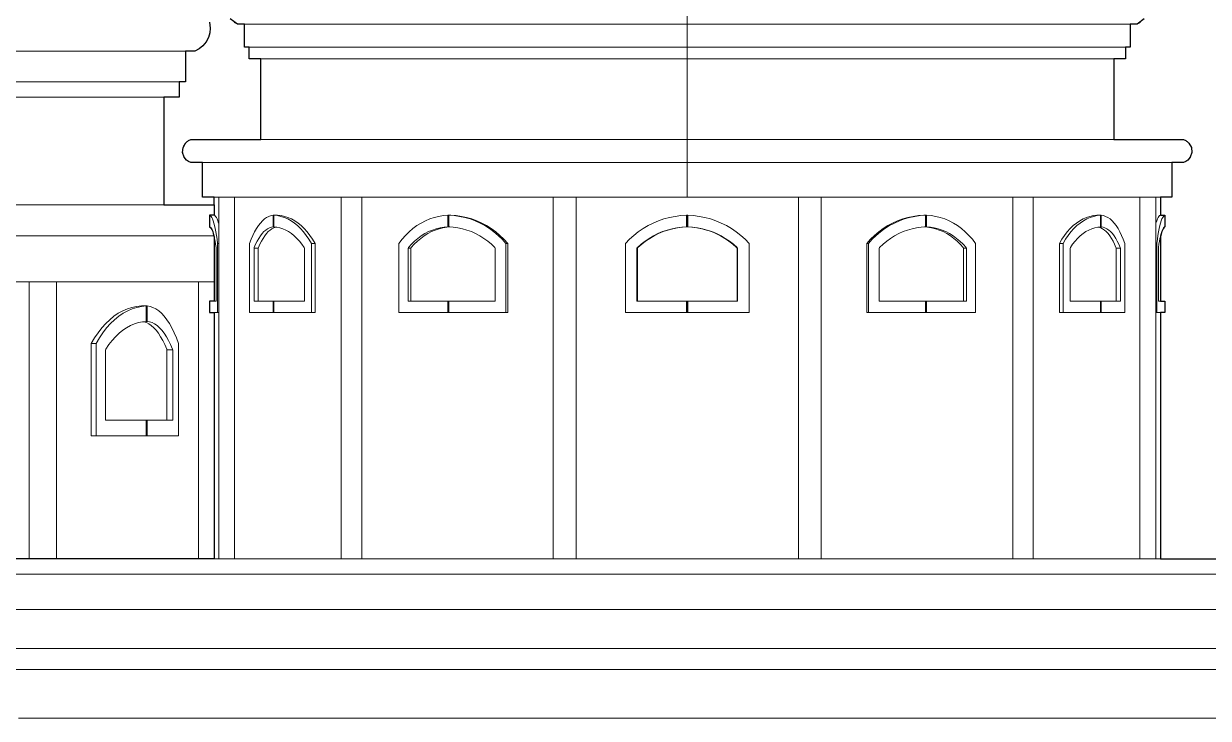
# Model space of a CAD drawing. Header units: millimetres. Extents: x -667 to -468, y -723 to -475.
# Drawn here: x -574.208 to -570.357, y -487.113 to -484.856 of the extents above; entities that cross this region are included whole.
import ezdxf

# ---------------------------------------------------------------- set-up
doc = ezdxf.new("R2010")
doc.units = ezdxf.units.MM
doc.layers.get('0').update_dxf_attribs({"lineweight": 9})
doc.layers.add('dinding', color=36, linetype='Continuous', lineweight=9)

msp = doc.modelspace()

# ---------------------------------------------------------------- linework, layer by layer
at = {"lineweight": 30}
for points in [[(-573.5889, -485.4449), (-573.5889, -485.4199), (-573.6268, -485.4199), (-573.6268, -485.3074), (-573.6646, -485.3074), (-573.6721, -485.3041), (-573.6788, -485.2992), (-573.6863, -485.2895), (-573.6913, -485.274), (-573.6896, -485.2578), (-573.6815, -485.2437), (-573.6721, -485.2358), (-573.6646, -485.2324), (-573.4376, -485.2324), (-573.4376, -484.9699), (-573.4755, -484.9699), (-573.4755, -484.9324), (-573.4906, -484.9324), (-573.4906, -484.8574), (-573.5133, -484.8574), (-573.5368, -484.8396)], [(-570.5655, -484.8396), (-570.5889, -484.8574), (-570.6116, -484.8574), (-570.6116, -484.9324), (-570.6268, -484.9324), (-570.6268, -484.9699), (-570.6646, -484.9699), (-570.6646, -485.2324), (-570.4376, -485.2324), (-570.4301, -485.2358), (-570.4207, -485.2437), (-570.4126, -485.2578), (-570.4109, -485.274), (-570.4159, -485.2895), (-570.4235, -485.2992), (-570.4301, -485.3041), (-570.4376, -485.3074), (-570.4755, -485.3074), (-570.4755, -485.4199), (-570.5133, -485.4199), (-570.5133, -485.4786), (-570.4984, -485.4786), (-570.4984, -485.5162), (-570.5004, -485.5171), (-570.5046, -485.5223), (-570.5087, -485.5317), (-570.5133, -485.5483), (-570.5133, -485.7574), (-570.4984, -485.7574), (-570.4984, -485.7949), (-570.5133, -485.7949), (-570.5133, -486.5949), (-563.4761, -486.5949)], [(-573.6039, -484.8513), (-573.6015, -484.8699), (-573.6031, -484.8858), (-573.6077, -484.901), (-573.6152, -484.915), (-573.6253, -484.9273), (-573.6375, -484.9374), (-573.6515, -484.9449), (-573.6818, -484.9449), (-573.6818, -485.0449), (-573.702, -485.0449), (-573.702, -485.0949), (-573.7524, -485.0949), (-573.7524, -485.4449), (-573.5889, -485.4449)], [(-573.5889, -485.4449), (-573.5889, -485.4786), (-573.6038, -485.4786), (-573.6038, -485.5162), (-573.5997, -485.5192), (-573.5966, -485.5244), (-573.5935, -485.5317), (-573.5915, -485.538), (-573.5889, -485.5483), (-573.5889, -485.7574), (-573.6038, -485.7574), (-573.6038, -485.7949), (-573.5889, -485.7949), (-573.5889, -486.5949), (-577.6515, -486.5949)]]:
    msp.add_lwpolyline(points, dxfattribs=at)
at = {"layer": 'dinding'}
for p, q in [((-572.0511, -485.4199), (-572.0511, -484.7074)), ((-573.6031, -484.8541), (-573.6015, -484.8699)), ((-573.6015, -484.8699), (-573.6031, -484.8858)), ((-573.5238, -484.8518), (-573.5133, -484.8574)), ((-573.4906, -484.8574), (-573.5133, -484.8574)), ((-573.4906, -484.8574), (-573.4906, -484.9324)), ((-570.6116, -484.8574), (-573.4906, -484.8574)), ((-570.6116, -484.8574), (-570.6116, -484.9324)), ((-570.5889, -484.8574), (-570.6116, -484.8574)), ((-570.5784, -484.8518), (-570.5889, -484.8574)), ((-573.6152, -484.915), (-573.6253, -484.9273)), ((-573.6077, -484.901), (-573.6152, -484.915)), ((-573.6031, -484.8858), (-573.6077, -484.901)), ((-573.6818, -484.9449), (-577.5204, -484.9449)), ((-573.6515, -484.9449), (-573.6818, -484.9449)), ((-573.6818, -484.9449), (-573.6818, -485.0449)), ((-573.6375, -484.9374), (-573.6515, -484.9449)), ((-573.6253, -484.9273), (-573.6375, -484.9374)), ((-573.4755, -484.9324), (-573.4906, -484.9324)), ((-573.4755, -484.9324), (-573.4755, -484.9699)), ((-570.6268, -484.9324), (-573.4755, -484.9324)), ((-570.6116, -484.9324), (-570.6268, -484.9324)), ((-570.6268, -484.9324), (-570.6268, -484.9699)), ((-573.4376, -484.9699), (-573.4755, -484.9699)), ((-573.4376, -484.9699), (-573.4376, -485.2324)), ((-570.6646, -484.9699), (-573.4376, -484.9699)), ((-570.6268, -484.9699), (-570.6646, -484.9699)), ((-570.6646, -484.9699), (-570.6646, -485.2324)), ((-573.702, -485.0449), (-577.5003, -485.0449)), ((-573.702, -485.0449), (-573.702, -485.0949)), ((-573.6818, -485.0449), (-573.702, -485.0449)), ((-573.7524, -485.0949), (-577.4498, -485.0949)), ((-573.7524, -485.0949), (-573.7524, -485.4449)), ((-573.702, -485.0949), (-573.7524, -485.0949)), ((-573.6909, -485.2617), (-573.6918, -485.2699)), ((-573.6884, -485.2539), (-573.6909, -485.2617)), ((-573.6843, -485.2468), (-573.6884, -485.2539)), ((-573.6788, -485.2406), (-573.6843, -485.2468)), ((-573.6721, -485.2358), (-573.6788, -485.2406)), ((-573.6646, -485.2324), (-573.6721, -485.2358)), ((-573.4376, -485.2324), (-573.6646, -485.2324)), ((-573.4376, -485.2324), (-570.6646, -485.2324)), ((-570.4376, -485.2324), (-570.6646, -485.2324)), ((-570.4376, -485.2324), (-570.4301, -485.2358)), ((-570.4301, -485.2358), (-570.4235, -485.2406)), ((-570.4235, -485.2406), (-570.418, -485.2468)), ((-570.418, -485.2468), (-570.4139, -485.2539)), ((-570.4139, -485.2539), (-570.4113, -485.2617)), ((-570.4113, -485.2617), (-570.4105, -485.2699)), ((-573.6918, -485.2699), (-573.6909, -485.2781)), ((-573.6909, -485.2781), (-573.6884, -485.286)), ((-573.6884, -485.286), (-573.6843, -485.2931)), ((-573.6843, -485.2931), (-573.6788, -485.2992)), ((-573.6788, -485.2992), (-573.6721, -485.3041)), ((-570.4235, -485.2992), (-570.4301, -485.3041)), ((-570.418, -485.2931), (-570.4235, -485.2992)), ((-570.4139, -485.286), (-570.418, -485.2931)), ((-570.4113, -485.2781), (-570.4139, -485.286)), ((-570.4105, -485.2699), (-570.4113, -485.2781)), ((-573.6721, -485.3041), (-573.6646, -485.3074)), ((-573.6268, -485.3074), (-573.6646, -485.3074)), ((-573.6268, -485.3074), (-573.6268, -485.4199)), ((-573.6268, -485.3074), (-570.4755, -485.3074)), ((-570.4755, -485.3074), (-570.4755, -485.4199)), ((-570.4755, -485.3074), (-570.4376, -485.3074)), ((-570.4301, -485.3041), (-570.4376, -485.3074)), ((-573.7524, -485.4449), (-577.4498, -485.4449)), ((-573.5889, -485.4449), (-573.7524, -485.4449)), ((-573.5889, -485.4199), (-573.6268, -485.4199)), ((-573.574, -485.4199), (-573.5889, -485.4199)), ((-573.5889, -485.4449), (-573.5889, -485.4199)), ((-573.5889, -485.4786), (-573.5889, -485.4449)), ((-573.574, -485.506), (-573.574, -485.4199)), ((-573.5223, -485.4199), (-573.574, -485.4199)), ((-573.5223, -486.5949), (-573.5223, -485.4199)), ((-573.176, -485.4199), (-573.5223, -485.4199)), ((-573.176, -486.5949), (-573.176, -485.4199)), ((-573.176, -485.4199), (-573.109, -485.4199)), ((-573.109, -486.5949), (-573.109, -485.4199)), ((-572.4866, -485.4199), (-573.109, -485.4199)), ((-572.4866, -486.5949), (-572.4866, -485.4199)), ((-572.4866, -485.4199), (-572.4123, -485.4199)), ((-572.4123, -486.5949), (-572.4123, -485.4199)), ((-571.69, -485.4199), (-572.4123, -485.4199)), ((-571.69, -485.4199), (-571.69, -486.5949)), ((-571.6156, -485.4199), (-571.69, -485.4199)), ((-571.6156, -486.5949), (-571.6156, -485.4199)), ((-571.6156, -485.4199), (-570.9932, -485.4199)), ((-570.9932, -485.4199), (-570.9932, -486.5949)), ((-570.9932, -485.4199), (-570.9262, -485.4199)), ((-570.9262, -486.5949), (-570.9262, -485.4199)), ((-570.9262, -485.4199), (-570.5799, -485.4199)), ((-570.5799, -485.4199), (-570.5799, -486.5949)), ((-570.5799, -485.4199), (-570.5282, -485.4199)), ((-570.5282, -485.4199), (-570.5133, -485.4199)), ((-570.5282, -485.506), (-570.5282, -485.4199)), ((-570.4755, -485.4199), (-570.5133, -485.4199)), ((-570.5133, -485.4786), (-570.5133, -485.4199)), ((-573.6038, -485.5162), (-573.6038, -485.4786)), ((-573.5889, -485.4786), (-573.6038, -485.4786)), ((-573.6014, -485.4797), (-573.6038, -485.4786)), ((-573.5989, -485.4821), (-573.6014, -485.4797)), ((-573.5965, -485.4857), (-573.5989, -485.4821)), ((-573.5941, -485.4905), (-573.5965, -485.4857)), ((-573.5918, -485.4966), (-573.5941, -485.4905)), ((-573.5865, -485.4797), (-573.5889, -485.4786)), ((-573.584, -485.4821), (-573.5865, -485.4797)), ((-573.5816, -485.4857), (-573.584, -485.4821)), ((-573.5792, -485.4905), (-573.5816, -485.4857)), ((-573.5769, -485.4966), (-573.5792, -485.4905)), ((-573.4321, -485.4966), (-573.4252, -485.4905)), ((-573.4252, -485.4905), (-573.4182, -485.4857)), ((-573.4182, -485.4857), (-573.4111, -485.4821)), ((-573.4111, -485.4821), (-573.404, -485.4797)), ((-573.404, -485.4797), (-573.3968, -485.4786)), ((-573.3968, -485.5162), (-573.3968, -485.4786)), ((-573.3948, -485.4786), (-573.3968, -485.4786)), ((-573.3833, -485.4797), (-573.3948, -485.4786)), ((-573.3948, -485.5162), (-573.3948, -485.4786)), ((-573.3829, -485.4786), (-573.3948, -485.4786)), ((-573.3719, -485.4821), (-573.3833, -485.4797)), ((-573.3714, -485.4797), (-573.3829, -485.4786)), ((-573.3607, -485.4857), (-573.3719, -485.4821)), ((-573.36, -485.4821), (-573.3714, -485.4797)), ((-573.3495, -485.4905), (-573.3607, -485.4857)), ((-573.3488, -485.4857), (-573.36, -485.4821)), ((-573.3387, -485.4966), (-573.3495, -485.4905)), ((-573.3376, -485.4905), (-573.3488, -485.4857)), ((-573.3268, -485.4966), (-573.3376, -485.4905)), ((-572.9023, -485.4966), (-572.8882, -485.4905)), ((-572.8882, -485.4905), (-572.8737, -485.4857)), ((-572.8737, -485.4857), (-572.859, -485.4821)), ((-572.859, -485.4821), (-572.8441, -485.4797)), ((-572.8441, -485.4797), (-572.8292, -485.4786)), ((-572.8292, -485.5162), (-572.8292, -485.4786)), ((-572.8258, -485.4786), (-572.8292, -485.4786)), ((-572.8084, -485.4797), (-572.8258, -485.4786)), ((-572.8258, -485.5162), (-572.8258, -485.4786)), ((-572.82, -485.4786), (-572.8258, -485.4786)), ((-572.8026, -485.4797), (-572.82, -485.4786)), ((-572.791, -485.4821), (-572.8084, -485.4797)), ((-572.7853, -485.4821), (-572.8026, -485.4797)), ((-572.7739, -485.4857), (-572.791, -485.4821)), ((-572.7682, -485.4857), (-572.7853, -485.4821)), ((-572.7571, -485.4905), (-572.7739, -485.4857)), ((-572.7513, -485.4905), (-572.7682, -485.4857)), ((-572.7405, -485.4966), (-572.7571, -485.4905)), ((-572.7348, -485.4966), (-572.7513, -485.4905)), ((-572.1445, -485.4966), (-572.1268, -485.4905)), ((-572.1268, -485.4905), (-572.1087, -485.4857)), ((-572.1087, -485.4857), (-572.0903, -485.4821)), ((-572.0903, -485.4821), (-572.0718, -485.4797)), ((-572.0718, -485.4797), (-572.0531, -485.4786)), ((-572.0531, -485.5162), (-572.0531, -485.4786)), ((-572.0511, -485.4786), (-572.0531, -485.4786)), ((-572.0511, -485.5162), (-572.0511, -485.4786)), ((-572.0511, -485.4786), (-572.0492, -485.4786)), ((-572.0305, -485.4797), (-572.0492, -485.4786)), ((-572.0492, -485.5162), (-572.0492, -485.4786)), ((-572.0119, -485.4821), (-572.0305, -485.4797)), ((-571.9935, -485.4857), (-572.0119, -485.4821)), ((-571.9754, -485.4905), (-571.9935, -485.4857)), ((-571.9577, -485.4966), (-571.9754, -485.4905)), ((-571.3674, -485.4966), (-571.3509, -485.4905)), ((-571.3617, -485.4966), (-571.3452, -485.4905)), ((-571.3509, -485.4905), (-571.334, -485.4857)), ((-571.3452, -485.4905), (-571.3283, -485.4857)), ((-571.334, -485.4857), (-571.3169, -485.4821)), ((-571.3283, -485.4857), (-571.3112, -485.4821)), ((-571.3169, -485.4821), (-571.2996, -485.4797)), ((-571.3112, -485.4821), (-571.2939, -485.4797)), ((-571.2996, -485.4797), (-571.2822, -485.4786)), ((-571.2939, -485.4797), (-571.2765, -485.4786)), ((-571.2822, -485.4786), (-571.2765, -485.4786)), ((-571.2765, -485.5162), (-571.2765, -485.4786)), ((-571.2765, -485.4786), (-571.2731, -485.4786)), ((-571.2581, -485.4797), (-571.2731, -485.4786)), ((-571.2731, -485.5162), (-571.2731, -485.4786)), ((-571.2433, -485.4821), (-571.2581, -485.4797)), ((-571.2286, -485.4857), (-571.2433, -485.4821)), ((-571.2141, -485.4905), (-571.2286, -485.4857)), ((-571.1999, -485.4966), (-571.2141, -485.4905)), ((-570.7755, -485.4966), (-570.7646, -485.4905)), ((-570.7646, -485.4905), (-570.7535, -485.4857)), ((-570.7636, -485.4966), (-570.7527, -485.4905)), ((-570.7535, -485.4857), (-570.7422, -485.4821)), ((-570.7527, -485.4905), (-570.7416, -485.4857)), ((-570.7422, -485.4821), (-570.7308, -485.4797)), ((-570.7416, -485.4857), (-570.7303, -485.4821)), ((-570.7308, -485.4797), (-570.7193, -485.4786)), ((-570.7303, -485.4821), (-570.7189, -485.4797)), ((-570.7193, -485.4786), (-570.7074, -485.4786)), ((-570.7189, -485.4797), (-570.7074, -485.4786)), ((-570.7074, -485.5162), (-570.7074, -485.4786)), ((-570.7074, -485.4786), (-570.7055, -485.4786)), ((-570.6983, -485.4797), (-570.7055, -485.4786)), ((-570.7055, -485.5162), (-570.7055, -485.4786)), ((-570.6911, -485.4821), (-570.6983, -485.4797)), ((-570.684, -485.4857), (-570.6911, -485.4821)), ((-570.677, -485.4905), (-570.684, -485.4857)), ((-570.6702, -485.4966), (-570.677, -485.4905)), ((-570.5253, -485.4966), (-570.523, -485.4905)), ((-570.523, -485.4905), (-570.5206, -485.4857)), ((-570.5206, -485.4857), (-570.5182, -485.4821)), ((-570.5182, -485.4821), (-570.5158, -485.4797)), ((-570.5158, -485.4797), (-570.5133, -485.4786)), ((-570.5133, -485.4786), (-570.4984, -485.4786)), ((-570.5105, -485.4966), (-570.5081, -485.4905)), ((-570.5081, -485.4905), (-570.5057, -485.4857)), ((-570.5057, -485.4857), (-570.5033, -485.4821)), ((-570.5033, -485.4821), (-570.5009, -485.4797)), ((-570.5009, -485.4797), (-570.4984, -485.4786)), ((-570.4984, -485.5162), (-570.4984, -485.4786)), ((-573.6018, -485.5171), (-573.6038, -485.5162)), ((-573.5997, -485.5192), (-573.6018, -485.5171)), ((-573.5976, -485.5223), (-573.5997, -485.5192)), ((-573.5955, -485.5265), (-573.5976, -485.5223)), ((-573.5935, -485.5317), (-573.5955, -485.5265)), ((-573.5915, -485.538), (-573.5935, -485.5317)), ((-573.5895, -485.5038), (-573.5918, -485.4966)), ((-573.5873, -485.5122), (-573.5895, -485.5038)), ((-573.5852, -485.5217), (-573.5873, -485.5122)), ((-573.5831, -485.5323), (-573.5852, -485.5217)), ((-573.5812, -485.5439), (-573.5831, -485.5323)), ((-573.5746, -485.5038), (-573.5769, -485.4966)), ((-573.574, -485.506), (-573.5746, -485.5038)), ((-573.574, -485.5699), (-573.574, -485.506)), ((-573.4631, -485.5439), (-573.4574, -485.5323)), ((-573.4574, -485.5323), (-573.4515, -485.5217)), ((-573.4515, -485.5217), (-573.4452, -485.5122)), ((-573.4452, -485.5122), (-573.4387, -485.5038)), ((-573.4387, -485.5038), (-573.4321, -485.4966)), ((-573.4328, -485.538), (-573.427, -485.5317)), ((-573.427, -485.5317), (-573.4211, -485.5265)), ((-573.4211, -485.5265), (-573.415, -485.5223)), ((-573.4189, -485.538), (-573.4131, -485.5317)), ((-573.415, -485.5223), (-573.4089, -485.5192)), ((-573.4131, -485.5317), (-573.4072, -485.5265)), ((-573.4089, -485.5192), (-573.4027, -485.5171)), ((-573.4072, -485.5265), (-573.4012, -485.5223)), ((-573.4027, -485.5171), (-573.3968, -485.5162)), ((-573.4012, -485.5223), (-573.395, -485.5192)), ((-573.3948, -485.5162), (-573.3968, -485.5162)), ((-573.395, -485.5192), (-573.3888, -485.5171)), ((-573.3875, -485.5169), (-573.3948, -485.5162)), ((-573.3888, -485.5171), (-573.3875, -485.5169)), ((-573.3854, -485.5171), (-573.3875, -485.5169)), ((-573.3755, -485.5192), (-573.3854, -485.5171)), ((-573.3658, -485.5223), (-573.3755, -485.5192)), ((-573.3561, -485.5265), (-573.3658, -485.5223)), ((-573.3467, -485.5317), (-573.3561, -485.5265)), ((-573.3375, -485.538), (-573.3467, -485.5317)), ((-573.328, -485.5038), (-573.3387, -485.4966)), ((-573.3177, -485.5122), (-573.328, -485.5038)), ((-573.3161, -485.5038), (-573.3268, -485.4966)), ((-573.3078, -485.5217), (-573.3177, -485.5122)), ((-573.3058, -485.5122), (-573.3161, -485.5038)), ((-573.2983, -485.5323), (-573.3078, -485.5217)), ((-573.2959, -485.5217), (-573.3058, -485.5122)), ((-573.2892, -485.5439), (-573.2983, -485.5323)), ((-573.2864, -485.5323), (-573.2959, -485.5217)), ((-573.2773, -485.5439), (-573.2864, -485.5323)), ((-572.9668, -485.5439), (-572.9549, -485.5323)), ((-572.9549, -485.5323), (-572.9425, -485.5217)), ((-572.9425, -485.5217), (-572.9296, -485.5122)), ((-572.9296, -485.5122), (-572.9162, -485.5038)), ((-572.9162, -485.5038), (-572.9023, -485.4966)), ((-572.9038, -485.538), (-572.8918, -485.5317)), ((-572.8947, -485.538), (-572.8827, -485.5317)), ((-572.8918, -485.5317), (-572.8796, -485.5265)), ((-572.8827, -485.5317), (-572.8704, -485.5265)), ((-572.8796, -485.5265), (-572.867, -485.5223)), ((-572.8704, -485.5265), (-572.8579, -485.5223)), ((-572.867, -485.5223), (-572.8543, -485.5192)), ((-572.8579, -485.5223), (-572.8451, -485.5192)), ((-572.8543, -485.5192), (-572.8414, -485.5171)), ((-572.8451, -485.5192), (-572.8323, -485.5171)), ((-572.8414, -485.5171), (-572.8292, -485.5162)), ((-572.8323, -485.5171), (-572.8227, -485.5164)), ((-572.8258, -485.5162), (-572.8292, -485.5162)), ((-572.8227, -485.5164), (-572.8258, -485.5162)), ((-572.8115, -485.5171), (-572.8227, -485.5164)), ((-572.7965, -485.5192), (-572.8115, -485.5171)), ((-572.7817, -485.5223), (-572.7965, -485.5192)), ((-572.7671, -485.5265), (-572.7817, -485.5223)), ((-572.7528, -485.5317), (-572.7671, -485.5265)), ((-572.7388, -485.538), (-572.7528, -485.5317)), ((-572.7244, -485.5038), (-572.7405, -485.4966)), ((-572.7187, -485.5038), (-572.7348, -485.4966)), ((-572.7088, -485.5122), (-572.7244, -485.5038)), ((-572.7031, -485.5122), (-572.7187, -485.5038)), ((-572.6937, -485.5217), (-572.7088, -485.5122)), ((-572.688, -485.5217), (-572.7031, -485.5122)), ((-572.6793, -485.5323), (-572.6937, -485.5217)), ((-572.6736, -485.5323), (-572.688, -485.5217)), ((-572.6655, -485.5439), (-572.6793, -485.5323)), ((-572.6598, -485.5439), (-572.6736, -485.5323)), ((-572.225, -485.5439), (-572.2103, -485.5323)), ((-572.2103, -485.5323), (-572.1948, -485.5217)), ((-572.1948, -485.5217), (-572.1786, -485.5122)), ((-572.1786, -485.5122), (-572.1618, -485.5038)), ((-572.1618, -485.5038), (-572.1445, -485.4966)), ((-572.1464, -485.538), (-572.1314, -485.5317)), ((-572.1444, -485.538), (-572.1295, -485.5317)), ((-572.1314, -485.5317), (-572.1161, -485.5265)), ((-572.1295, -485.5317), (-572.1141, -485.5265)), ((-572.1161, -485.5265), (-572.1004, -485.5223)), ((-572.1141, -485.5265), (-572.0984, -485.5223)), ((-572.1004, -485.5223), (-572.0845, -485.5192)), ((-572.0984, -485.5223), (-572.0825, -485.5192)), ((-572.0845, -485.5192), (-572.0684, -485.5171)), ((-572.0825, -485.5192), (-572.0664, -485.5171)), ((-572.0684, -485.5171), (-572.0531, -485.5162)), ((-572.0664, -485.5171), (-572.0511, -485.5162)), ((-572.0511, -485.5162), (-572.0531, -485.5162)), ((-572.0511, -485.5162), (-572.0492, -485.5162)), ((-572.0358, -485.5171), (-572.0511, -485.5162)), ((-572.0339, -485.5171), (-572.0492, -485.5162)), ((-572.0197, -485.5192), (-572.0358, -485.5171)), ((-572.0178, -485.5192), (-572.0339, -485.5171)), ((-572.0038, -485.5223), (-572.0197, -485.5192)), ((-572.0019, -485.5223), (-572.0178, -485.5192)), ((-571.9881, -485.5265), (-572.0038, -485.5223)), ((-571.9862, -485.5265), (-572.0019, -485.5223)), ((-571.9728, -485.5317), (-571.9881, -485.5265)), ((-571.9708, -485.5317), (-571.9862, -485.5265)), ((-571.9578, -485.538), (-571.9728, -485.5317)), ((-571.9558, -485.538), (-571.9708, -485.5317)), ((-571.9404, -485.5038), (-571.9577, -485.4966)), ((-571.9236, -485.5122), (-571.9404, -485.5038)), ((-571.9075, -485.5217), (-571.9236, -485.5122)), ((-571.892, -485.5323), (-571.9075, -485.5217)), ((-571.8772, -485.5439), (-571.892, -485.5323)), ((-571.4424, -485.5439), (-571.4287, -485.5323)), ((-571.4367, -485.5439), (-571.4229, -485.5323)), ((-571.4287, -485.5323), (-571.4142, -485.5217)), ((-571.4229, -485.5323), (-571.4085, -485.5217)), ((-571.4142, -485.5217), (-571.3992, -485.5122)), ((-571.4085, -485.5217), (-571.3934, -485.5122)), ((-571.3992, -485.5122), (-571.3835, -485.5038)), ((-571.3934, -485.5122), (-571.3778, -485.5038)), ((-571.3835, -485.5038), (-571.3674, -485.4966)), ((-571.3778, -485.5038), (-571.3617, -485.4966)), ((-571.3634, -485.538), (-571.3495, -485.5317)), ((-571.3495, -485.5317), (-571.3352, -485.5265)), ((-571.3352, -485.5265), (-571.3205, -485.5223)), ((-571.3205, -485.5223), (-571.3057, -485.5192)), ((-571.3057, -485.5192), (-571.2907, -485.5171)), ((-571.2907, -485.5171), (-571.2796, -485.5164)), ((-571.2796, -485.5164), (-571.2765, -485.5162)), ((-571.27, -485.5171), (-571.2796, -485.5164)), ((-571.2765, -485.5162), (-571.2731, -485.5162)), ((-571.2608, -485.5171), (-571.2731, -485.5162)), ((-571.2571, -485.5192), (-571.27, -485.5171)), ((-571.248, -485.5192), (-571.2608, -485.5171)), ((-571.2444, -485.5223), (-571.2571, -485.5192)), ((-571.2352, -485.5223), (-571.248, -485.5192)), ((-571.2318, -485.5265), (-571.2444, -485.5223)), ((-571.2227, -485.5265), (-571.2352, -485.5223)), ((-571.2195, -485.5317), (-571.2318, -485.5265)), ((-571.2104, -485.5317), (-571.2227, -485.5265)), ((-571.2075, -485.538), (-571.2195, -485.5317)), ((-571.1984, -485.538), (-571.2104, -485.5317)), ((-571.1861, -485.5038), (-571.1999, -485.4966)), ((-571.1726, -485.5122), (-571.1861, -485.5038)), ((-571.1597, -485.5217), (-571.1726, -485.5122)), ((-571.1473, -485.5323), (-571.1597, -485.5217)), ((-571.1355, -485.5439), (-571.1473, -485.5323)), ((-570.8249, -485.5439), (-570.8158, -485.5323)), ((-570.8158, -485.5323), (-570.8063, -485.5217)), ((-570.813, -485.5439), (-570.8039, -485.5323)), ((-570.8063, -485.5217), (-570.7964, -485.5122)), ((-570.8039, -485.5323), (-570.7944, -485.5217)), ((-570.7964, -485.5122), (-570.7861, -485.5038)), ((-570.7944, -485.5217), (-570.7845, -485.5122)), ((-570.7861, -485.5038), (-570.7755, -485.4966)), ((-570.7845, -485.5122), (-570.7742, -485.5038)), ((-570.7742, -485.5038), (-570.7636, -485.4966)), ((-570.7647, -485.538), (-570.7555, -485.5317)), ((-570.7555, -485.5317), (-570.7461, -485.5265)), ((-570.7461, -485.5265), (-570.7365, -485.5223)), ((-570.7365, -485.5223), (-570.7267, -485.5192)), ((-570.7267, -485.5192), (-570.7168, -485.5171)), ((-570.7168, -485.5171), (-570.7147, -485.5169)), ((-570.7147, -485.5169), (-570.7074, -485.5162)), ((-570.7134, -485.5171), (-570.7147, -485.5169)), ((-570.7072, -485.5192), (-570.7134, -485.5171)), ((-570.7074, -485.5162), (-570.7055, -485.5162)), ((-570.7011, -485.5223), (-570.7072, -485.5192)), ((-570.6996, -485.5171), (-570.7055, -485.5162)), ((-570.695, -485.5265), (-570.7011, -485.5223)), ((-570.6933, -485.5192), (-570.6996, -485.5171)), ((-570.6891, -485.5317), (-570.695, -485.5265)), ((-570.6872, -485.5223), (-570.6933, -485.5192)), ((-570.6833, -485.538), (-570.6891, -485.5317)), ((-570.6812, -485.5265), (-570.6872, -485.5223)), ((-570.6752, -485.5317), (-570.6812, -485.5265)), ((-570.6694, -485.538), (-570.6752, -485.5317)), ((-570.6635, -485.5038), (-570.6702, -485.4966)), ((-570.657, -485.5122), (-570.6635, -485.5038)), ((-570.6508, -485.5217), (-570.657, -485.5122)), ((-570.6448, -485.5323), (-570.6508, -485.5217)), ((-570.6391, -485.5439), (-570.6448, -485.5323)), ((-570.5282, -485.506), (-570.5276, -485.5038)), ((-570.5282, -485.5699), (-570.5282, -485.506)), ((-570.5276, -485.5038), (-570.5253, -485.4966)), ((-570.5211, -485.5439), (-570.5191, -485.5323)), ((-570.5191, -485.5323), (-570.5171, -485.5217)), ((-570.5171, -485.5217), (-570.5149, -485.5122)), ((-570.5149, -485.5122), (-570.5127, -485.5038)), ((-570.5127, -485.5038), (-570.5105, -485.4966)), ((-570.5107, -485.538), (-570.5087, -485.5317)), ((-570.5087, -485.5317), (-570.5067, -485.5265)), ((-570.5067, -485.5265), (-570.5046, -485.5223)), ((-570.5046, -485.5223), (-570.5026, -485.5192)), ((-570.5026, -485.5192), (-570.5004, -485.5171)), ((-570.5004, -485.5171), (-570.4984, -485.5162)), ((-573.5897, -485.5449), (-577.702, -485.5449)), ((-573.5897, -485.5449), (-573.5915, -485.538)), ((-573.5896, -485.5453), (-573.5897, -485.5449)), ((-573.5889, -485.5483), (-573.5896, -485.5453)), ((-573.5889, -485.6949), (-573.5889, -485.5483)), ((-573.5878, -485.5535), (-573.5889, -485.5483)), ((-573.586, -485.5627), (-573.5878, -485.5535)), ((-573.5843, -485.5727), (-573.586, -485.5627)), ((-573.5827, -485.5836), (-573.5843, -485.5727)), ((-573.5793, -485.5564), (-573.5812, -485.5439)), ((-573.5776, -485.5699), (-573.5793, -485.5564)), ((-573.5776, -485.7949), (-573.5776, -485.5699)), ((-573.574, -485.5699), (-573.5776, -485.5699)), ((-573.574, -485.7949), (-573.574, -485.5699)), ((-573.4736, -485.5699), (-573.4685, -485.5564)), ((-573.4736, -485.7949), (-573.4736, -485.5699)), ((-573.4685, -485.5564), (-573.4631, -485.5439)), ((-573.4586, -485.5836), (-573.4539, -485.5727)), ((-573.4539, -485.5727), (-573.449, -485.5627)), ((-573.449, -485.5627), (-573.4438, -485.5535)), ((-573.4447, -485.5836), (-573.4401, -485.5727)), ((-573.4438, -485.5535), (-573.4384, -485.5453)), ((-573.4401, -485.5727), (-573.4351, -485.5627)), ((-573.4384, -485.5453), (-573.4328, -485.538)), ((-573.4351, -485.5627), (-573.4299, -485.5535)), ((-573.4299, -485.5535), (-573.4245, -485.5453)), ((-573.4245, -485.5453), (-573.4189, -485.538)), ((-573.3286, -485.5453), (-573.3375, -485.538)), ((-573.32, -485.5535), (-573.3286, -485.5453)), ((-573.3117, -485.5627), (-573.32, -485.5535)), ((-573.3039, -485.5727), (-573.3117, -485.5627)), ((-573.2964, -485.5836), (-573.3039, -485.5727)), ((-573.2807, -485.5564), (-573.2892, -485.5439)), ((-573.2726, -485.5699), (-573.2807, -485.5564)), ((-573.2688, -485.5564), (-573.2773, -485.5439)), ((-573.2726, -485.7949), (-573.2726, -485.5699)), ((-573.2607, -485.5699), (-573.2726, -485.5699)), ((-573.2607, -485.5699), (-573.2688, -485.5564)), ((-573.2607, -485.7949), (-573.2607, -485.5699)), ((-572.9884, -485.5699), (-572.9779, -485.5564)), ((-572.9884, -485.7949), (-572.9884, -485.5699)), ((-572.9779, -485.5564), (-572.9668, -485.5439)), ((-572.9573, -485.5836), (-572.9477, -485.5727)), ((-572.9482, -485.5836), (-572.9385, -485.5727)), ((-572.9477, -485.5727), (-572.9374, -485.5627)), ((-572.9385, -485.5727), (-572.9283, -485.5627)), ((-572.9374, -485.5627), (-572.9267, -485.5535)), ((-572.9283, -485.5627), (-572.9175, -485.5535)), ((-572.9267, -485.5535), (-572.9155, -485.5453)), ((-572.9175, -485.5535), (-572.9063, -485.5453)), ((-572.9155, -485.5453), (-572.9038, -485.538)), ((-572.9063, -485.5453), (-572.8947, -485.538)), ((-572.7253, -485.5453), (-572.7388, -485.538)), ((-572.7122, -485.5535), (-572.7253, -485.5453)), ((-572.6997, -485.5627), (-572.7122, -485.5535)), ((-572.6878, -485.5727), (-572.6997, -485.5627)), ((-572.6765, -485.5836), (-572.6878, -485.5727)), ((-572.6525, -485.5564), (-572.6655, -485.5439)), ((-572.6468, -485.5564), (-572.6598, -485.5439)), ((-572.6403, -485.5699), (-572.6525, -485.5564)), ((-572.6346, -485.5699), (-572.6468, -485.5564)), ((-572.6403, -485.7949), (-572.6403, -485.5699)), ((-572.6346, -485.5699), (-572.6403, -485.5699)), ((-572.6346, -485.7949), (-572.6346, -485.5699)), ((-572.2521, -485.5699), (-572.239, -485.5564)), ((-572.2521, -485.7949), (-572.2521, -485.5699)), ((-572.239, -485.5564), (-572.225, -485.5439)), ((-572.2133, -485.5836), (-572.2012, -485.5727)), ((-572.2113, -485.5836), (-572.1992, -485.5727)), ((-572.2012, -485.5727), (-572.1884, -485.5627)), ((-572.1992, -485.5727), (-572.1864, -485.5627)), ((-572.1884, -485.5627), (-572.1749, -485.5535)), ((-572.1864, -485.5627), (-572.173, -485.5535)), ((-572.1749, -485.5535), (-572.1609, -485.5453)), ((-572.173, -485.5535), (-572.159, -485.5453)), ((-572.1609, -485.5453), (-572.1464, -485.538)), ((-572.159, -485.5453), (-572.1444, -485.538)), ((-571.9433, -485.5453), (-571.9578, -485.538)), ((-571.9413, -485.5453), (-571.9558, -485.538)), ((-571.9292, -485.5535), (-571.9433, -485.5453)), ((-571.9273, -485.5535), (-571.9413, -485.5453)), ((-571.9158, -485.5627), (-571.9292, -485.5535)), ((-571.9139, -485.5627), (-571.9273, -485.5535)), ((-571.903, -485.5727), (-571.9158, -485.5627)), ((-571.9011, -485.5727), (-571.9139, -485.5627)), ((-571.8909, -485.5836), (-571.903, -485.5727)), ((-571.889, -485.5836), (-571.9011, -485.5727)), ((-571.8632, -485.5564), (-571.8772, -485.5439)), ((-571.8501, -485.5699), (-571.8632, -485.5564)), ((-571.8501, -485.7949), (-571.8501, -485.5699)), ((-571.4677, -485.5699), (-571.4554, -485.5564)), ((-571.4677, -485.5699), (-571.4619, -485.5699)), ((-571.4677, -485.7949), (-571.4677, -485.5699)), ((-571.4619, -485.5699), (-571.4497, -485.5564)), ((-571.4619, -485.7949), (-571.4619, -485.5699)), ((-571.4554, -485.5564), (-571.4424, -485.5439)), ((-571.4497, -485.5564), (-571.4367, -485.5439)), ((-571.4257, -485.5836), (-571.4145, -485.5727)), ((-571.4145, -485.5727), (-571.4025, -485.5627)), ((-571.4025, -485.5627), (-571.39, -485.5535)), ((-571.39, -485.5535), (-571.377, -485.5453)), ((-571.377, -485.5453), (-571.3634, -485.538)), ((-571.1959, -485.5453), (-571.2075, -485.538)), ((-571.1868, -485.5453), (-571.1984, -485.538)), ((-571.1847, -485.5535), (-571.1959, -485.5453)), ((-571.1756, -485.5535), (-571.1868, -485.5453)), ((-571.1739, -485.5627), (-571.1847, -485.5535)), ((-571.1648, -485.5627), (-571.1756, -485.5535)), ((-571.1637, -485.5727), (-571.1739, -485.5627)), ((-571.1546, -485.5727), (-571.1648, -485.5627)), ((-571.154, -485.5836), (-571.1637, -485.5727)), ((-571.1449, -485.5836), (-571.1546, -485.5727)), ((-571.1243, -485.5564), (-571.1355, -485.5439)), ((-571.1138, -485.5699), (-571.1243, -485.5564)), ((-571.1138, -485.7949), (-571.1138, -485.5699)), ((-570.8415, -485.5699), (-570.8335, -485.5564)), ((-570.8415, -485.5699), (-570.8296, -485.5699)), ((-570.8415, -485.7949), (-570.8415, -485.5699)), ((-570.8335, -485.5564), (-570.8249, -485.5439)), ((-570.8296, -485.5699), (-570.8216, -485.5564)), ((-570.8296, -485.7949), (-570.8296, -485.5699)), ((-570.8216, -485.5564), (-570.813, -485.5439)), ((-570.8058, -485.5836), (-570.7984, -485.5727)), ((-570.7984, -485.5727), (-570.7905, -485.5627)), ((-570.7905, -485.5627), (-570.7822, -485.5535)), ((-570.7822, -485.5535), (-570.7736, -485.5453)), ((-570.7736, -485.5453), (-570.7647, -485.538)), ((-570.6777, -485.5453), (-570.6833, -485.538)), ((-570.6723, -485.5535), (-570.6777, -485.5453)), ((-570.6671, -485.5627), (-570.6723, -485.5535)), ((-570.6638, -485.5453), (-570.6694, -485.538)), ((-570.6622, -485.5727), (-570.6671, -485.5627)), ((-570.6584, -485.5535), (-570.6638, -485.5453)), ((-570.6575, -485.5836), (-570.6622, -485.5727)), ((-570.6532, -485.5627), (-570.6584, -485.5535)), ((-570.6483, -485.5727), (-570.6532, -485.5627)), ((-570.6436, -485.5836), (-570.6483, -485.5727)), ((-570.6337, -485.5564), (-570.6391, -485.5439)), ((-570.6286, -485.5699), (-570.6337, -485.5564)), ((-570.6286, -485.7949), (-570.6286, -485.5699)), ((-570.5282, -485.5699), (-570.5246, -485.5699)), ((-570.5282, -485.7949), (-570.5282, -485.5699)), ((-570.5246, -485.5699), (-570.5229, -485.5564)), ((-570.5246, -485.7949), (-570.5246, -485.5699)), ((-570.5229, -485.5564), (-570.5211, -485.5439)), ((-570.5195, -485.5836), (-570.5179, -485.5727)), ((-570.5179, -485.5727), (-570.5162, -485.5627)), ((-570.5162, -485.5627), (-570.5145, -485.5535)), ((-570.5145, -485.5535), (-570.5133, -485.5483)), ((-570.5133, -485.5483), (-570.5126, -485.5453)), ((-570.5133, -485.7574), (-570.5133, -485.5483)), ((-570.5126, -485.5453), (-570.5107, -485.538)), ((-573.5825, -485.5852), (-573.5827, -485.5836)), ((-573.5825, -485.7574), (-573.5825, -485.5852)), ((-573.4592, -485.5852), (-573.4586, -485.5836)), ((-573.4454, -485.5852), (-573.4592, -485.5852)), ((-573.4592, -485.7574), (-573.4592, -485.5852)), ((-573.4454, -485.5852), (-573.4447, -485.5836)), ((-573.4454, -485.7574), (-573.4454, -485.5852)), ((-573.2955, -485.5852), (-573.2964, -485.5836)), ((-573.2955, -485.7574), (-573.2955, -485.5852)), ((-572.9586, -485.5852), (-572.9573, -485.5836)), ((-572.9495, -485.5852), (-572.9586, -485.5852)), ((-572.9586, -485.7574), (-572.9586, -485.5852)), ((-572.9495, -485.5852), (-572.9482, -485.5836)), ((-572.9495, -485.7574), (-572.9495, -485.5852)), ((-572.675, -485.5852), (-572.6765, -485.5836)), ((-572.675, -485.7574), (-572.675, -485.5852)), ((-572.2149, -485.5852), (-572.2133, -485.5836)), ((-572.2129, -485.5852), (-572.2149, -485.5852)), ((-572.2149, -485.7574), (-572.2149, -485.5852)), ((-572.2129, -485.5852), (-572.2113, -485.5836)), ((-572.2129, -485.7574), (-572.2129, -485.5852)), ((-571.8893, -485.5852), (-571.8909, -485.5836)), ((-571.8893, -485.5852), (-571.8874, -485.5852)), ((-571.8893, -485.7574), (-571.8893, -485.5852)), ((-571.8874, -485.5852), (-571.889, -485.5836)), ((-571.8874, -485.7574), (-571.8874, -485.5852)), ((-571.4272, -485.5852), (-571.4257, -485.5836)), ((-571.4272, -485.7574), (-571.4272, -485.5852)), ((-571.1527, -485.5852), (-571.154, -485.5836)), ((-571.1527, -485.5852), (-571.1436, -485.5852)), ((-571.1527, -485.7574), (-571.1527, -485.5852)), ((-571.1436, -485.5852), (-571.1449, -485.5836)), ((-571.1436, -485.7574), (-571.1436, -485.5852)), ((-570.8068, -485.5852), (-570.8058, -485.5836)), ((-570.8068, -485.7574), (-570.8068, -485.5852)), ((-570.6569, -485.5852), (-570.6575, -485.5836)), ((-570.6569, -485.5852), (-570.643, -485.5852)), ((-570.6569, -485.7574), (-570.6569, -485.5852)), ((-570.643, -485.5852), (-570.6436, -485.5836)), ((-570.643, -485.7574), (-570.643, -485.5852)), ((-570.5197, -485.5852), (-570.5195, -485.5836)), ((-570.5197, -485.7574), (-570.5197, -485.5852)), ((-575.0204, -485.6949), (-574.1906, -485.6949)), ((-574.1906, -486.5949), (-574.1906, -485.6949)), ((-574.1906, -485.6949), (-574.1012, -485.6949)), ((-574.1012, -486.5949), (-574.1012, -485.6949)), ((-574.1012, -485.6949), (-573.6395, -485.6949)), ((-573.6395, -486.5949), (-573.6395, -485.6949)), ((-573.5889, -485.6949), (-573.6395, -485.6949)), ((-573.5889, -485.7574), (-573.5889, -485.6949)), ((-573.6038, -485.7949), (-573.6038, -485.7574)), ((-573.5889, -485.7574), (-573.6038, -485.7574)), ((-573.5825, -485.7574), (-573.5889, -485.7574)), ((-573.4592, -485.7574), (-573.4454, -485.7574)), ((-573.4454, -485.7574), (-573.3968, -485.7574)), ((-573.3968, -485.7949), (-573.3968, -485.7574)), ((-573.3948, -485.7574), (-573.3968, -485.7574)), ((-573.3948, -485.7949), (-573.3948, -485.7574)), ((-573.2955, -485.7574), (-573.3948, -485.7574)), ((-572.9586, -485.7574), (-572.9495, -485.7574)), ((-572.9495, -485.7574), (-572.8292, -485.7574)), ((-572.8292, -485.7949), (-572.8292, -485.7574)), ((-572.8258, -485.7574), (-572.8292, -485.7574)), ((-572.8258, -485.7949), (-572.8258, -485.7574)), ((-572.675, -485.7574), (-572.8258, -485.7574)), ((-572.2149, -485.7574), (-572.2129, -485.7574)), ((-572.2129, -485.7574), (-572.0531, -485.7574)), ((-572.0531, -485.7949), (-572.0531, -485.7574)), ((-572.0511, -485.7574), (-572.0531, -485.7574)), ((-572.0511, -485.7949), (-572.0511, -485.7574)), ((-572.0511, -485.7574), (-572.0492, -485.7574)), ((-572.0492, -485.7949), (-572.0492, -485.7574)), ((-571.8893, -485.7574), (-572.0492, -485.7574)), ((-571.8893, -485.7574), (-571.8874, -485.7574)), ((-571.2765, -485.7574), (-571.4272, -485.7574)), ((-571.2765, -485.7949), (-571.2765, -485.7574)), ((-571.2731, -485.7574), (-571.2765, -485.7574)), ((-571.2731, -485.7949), (-571.2731, -485.7574)), ((-571.1527, -485.7574), (-571.2731, -485.7574)), ((-571.1527, -485.7574), (-571.1436, -485.7574)), ((-570.7074, -485.7574), (-570.8068, -485.7574)), ((-570.7074, -485.7949), (-570.7074, -485.7574)), ((-570.7055, -485.7574), (-570.7074, -485.7574)), ((-570.7055, -485.7949), (-570.7055, -485.7574)), ((-570.6569, -485.7574), (-570.7055, -485.7574)), ((-570.6569, -485.7574), (-570.643, -485.7574)), ((-570.5197, -485.7574), (-570.5133, -485.7574)), ((-570.5133, -485.7574), (-570.4984, -485.7574)), ((-570.4984, -485.7949), (-570.4984, -485.7574)), ((-573.9144, -485.8068), (-573.9003, -485.7971)), ((-573.9003, -485.7971), (-573.8857, -485.7891)), ((-573.8985, -485.8068), (-573.8844, -485.7971)), ((-573.8857, -485.7891), (-573.8709, -485.7826)), ((-573.8844, -485.7971), (-573.8699, -485.7891)), ((-573.8709, -485.7826), (-573.8559, -485.7778)), ((-573.8699, -485.7891), (-573.8551, -485.7826)), ((-573.8559, -485.7778), (-573.8407, -485.7747)), ((-573.8551, -485.7826), (-573.84, -485.7778)), ((-573.8407, -485.7747), (-573.8254, -485.7732)), ((-573.84, -485.7778), (-573.8248, -485.7747)), ((-573.8254, -485.7732), (-573.8095, -485.7732)), ((-573.8248, -485.7747), (-573.8095, -485.7732)), ((-573.8095, -485.8234), (-573.8095, -485.7732)), ((-573.8095, -485.7732), (-573.8069, -485.7732)), ((-573.7973, -485.7747), (-573.8069, -485.7732)), ((-573.8069, -485.8234), (-573.8069, -485.7732)), ((-573.7877, -485.7778), (-573.7973, -485.7747)), ((-573.7783, -485.7826), (-573.7877, -485.7778)), ((-573.769, -485.7891), (-573.7783, -485.7826)), ((-573.7598, -485.7971), (-573.769, -485.7891)), ((-573.7509, -485.8068), (-573.7598, -485.7971)), ((-573.6038, -485.7949), (-573.5889, -485.7949)), ((-573.5889, -486.5949), (-573.5889, -485.7949)), ((-573.5889, -485.7949), (-573.5776, -485.7949)), ((-573.574, -485.7949), (-573.5776, -485.7949)), ((-573.574, -486.2187), (-573.574, -485.7949)), ((-573.4736, -485.7949), (-573.3968, -485.7949)), ((-573.3948, -485.7949), (-573.3968, -485.7949)), ((-573.3948, -485.7949), (-573.2726, -485.7949)), ((-573.2607, -485.7949), (-573.2726, -485.7949)), ((-572.9884, -485.7949), (-572.8292, -485.7949)), ((-572.8258, -485.7949), (-572.8292, -485.7949)), ((-572.8258, -485.7949), (-572.6403, -485.7949)), ((-572.6346, -485.7949), (-572.6403, -485.7949)), ((-572.2521, -485.7949), (-572.0531, -485.7949)), ((-572.0511, -485.7949), (-572.0531, -485.7949)), ((-572.0511, -485.7949), (-572.0492, -485.7949)), ((-571.8501, -485.7949), (-572.0492, -485.7949)), ((-571.4677, -485.7949), (-571.4619, -485.7949)), ((-571.2765, -485.7949), (-571.4619, -485.7949)), ((-571.2765, -485.7949), (-571.2731, -485.7949)), ((-571.1138, -485.7949), (-571.2731, -485.7949)), ((-570.8415, -485.7949), (-570.8296, -485.7949)), ((-570.7074, -485.7949), (-570.8296, -485.7949)), ((-570.7074, -485.7949), (-570.7055, -485.7949)), ((-570.6286, -485.7949), (-570.7055, -485.7949)), ((-570.5282, -485.7949), (-570.5246, -485.7949)), ((-570.5282, -486.5949), (-570.5282, -485.7949)), ((-570.5133, -485.7949), (-570.5246, -485.7949)), ((-570.5133, -486.5949), (-570.5133, -485.7949)), ((-570.5133, -485.7949), (-570.4984, -485.7949)), ((-573.9541, -485.8447), (-573.9414, -485.8306)), ((-573.9414, -485.8306), (-573.9281, -485.8179)), ((-573.9382, -485.8447), (-573.9255, -485.8306)), ((-573.9281, -485.8179), (-573.9144, -485.8068)), ((-573.9255, -485.8306), (-573.9123, -485.8179)), ((-573.9123, -485.8179), (-573.8985, -485.8068)), ((-573.8737, -485.844), (-573.8611, -485.837)), ((-573.8611, -485.837), (-573.8482, -485.8314)), ((-573.8482, -485.8314), (-573.8352, -485.8273)), ((-573.8352, -485.8273), (-573.822, -485.8245)), ((-573.822, -485.8245), (-573.8193, -485.8243)), ((-573.8193, -485.8243), (-573.8095, -485.8234)), ((-573.8175, -485.8245), (-573.8193, -485.8243)), ((-573.8092, -485.8273), (-573.8175, -485.8245)), ((-573.8095, -485.8234), (-573.8069, -485.8234)), ((-573.801, -485.8314), (-573.8092, -485.8273)), ((-573.799, -485.8245), (-573.8069, -485.8234)), ((-573.793, -485.837), (-573.801, -485.8314)), ((-573.7908, -485.8273), (-573.799, -485.8245)), ((-573.7851, -485.844), (-573.793, -485.837)), ((-573.7826, -485.8314), (-573.7908, -485.8273)), ((-573.7745, -485.837), (-573.7826, -485.8314)), ((-573.7666, -485.844), (-573.7745, -485.837)), ((-573.7423, -485.8179), (-573.7509, -485.8068)), ((-573.734, -485.8306), (-573.7423, -485.8179)), ((-573.726, -485.8447), (-573.734, -485.8306)), ((-573.9883, -485.8949), (-573.9776, -485.8769)), ((-573.9776, -485.8769), (-573.9662, -485.8602)), ((-573.9724, -485.8949), (-573.9617, -485.8769)), ((-573.9662, -485.8602), (-573.9541, -485.8447)), ((-573.9617, -485.8769), (-573.9503, -485.8602)), ((-573.9503, -485.8602), (-573.9382, -485.8447)), ((-573.9203, -485.8852), (-573.9093, -485.873)), ((-573.9093, -485.873), (-573.8978, -485.862)), ((-573.8978, -485.862), (-573.8859, -485.8524)), ((-573.8859, -485.8524), (-573.8737, -485.844)), ((-573.7774, -485.8524), (-573.7851, -485.844)), ((-573.7699, -485.862), (-573.7774, -485.8524)), ((-573.7627, -485.873), (-573.7699, -485.862)), ((-573.7589, -485.8524), (-573.7666, -485.844)), ((-573.7558, -485.8852), (-573.7627, -485.873)), ((-573.7514, -485.862), (-573.7589, -485.8524)), ((-573.7442, -485.873), (-573.7514, -485.862)), ((-573.7373, -485.8852), (-573.7442, -485.873)), ((-573.7184, -485.8602), (-573.726, -485.8447)), ((-573.7112, -485.8769), (-573.7184, -485.8602)), ((-573.7045, -485.8949), (-573.7112, -485.8769)), ((-573.9883, -485.8949), (-573.9724, -485.8949)), ((-573.9883, -486.1949), (-573.9883, -485.8949)), ((-573.9724, -486.1949), (-573.9724, -485.8949)), ((-573.942, -485.9154), (-573.9407, -485.9132)), ((-573.942, -486.1449), (-573.942, -485.9154)), ((-573.9407, -485.9132), (-573.9308, -485.8986)), ((-573.9308, -485.8986), (-573.9203, -485.8852)), ((-573.7492, -485.8986), (-573.7558, -485.8852)), ((-573.7429, -485.9132), (-573.7492, -485.8986)), ((-573.7421, -485.9154), (-573.7429, -485.9132)), ((-573.7421, -485.9154), (-573.7236, -485.9154)), ((-573.7421, -486.1449), (-573.7421, -485.9154)), ((-573.7307, -485.8986), (-573.7373, -485.8852)), ((-573.7245, -485.9132), (-573.7307, -485.8986)), ((-573.7236, -485.9154), (-573.7245, -485.9132)), ((-573.7236, -486.1449), (-573.7236, -485.9154)), ((-573.7045, -486.1949), (-573.7045, -485.8949)), ((-573.8095, -486.1449), (-573.942, -486.1449)), ((-573.8069, -486.1449), (-573.8095, -486.1449)), ((-573.8095, -486.1949), (-573.8095, -486.1449)), ((-573.8069, -486.1949), (-573.8069, -486.1449)), ((-573.7421, -486.1449), (-573.8069, -486.1449)), ((-573.7421, -486.1449), (-573.7236, -486.1449)), ((-573.9883, -486.1949), (-573.9724, -486.1949)), ((-573.8095, -486.1949), (-573.9724, -486.1949)), ((-573.8095, -486.1949), (-573.8069, -486.1949)), ((-573.7045, -486.1949), (-573.8069, -486.1949)), ((-573.574, -486.4324), (-573.574, -486.2187)), ((-573.574, -486.5074), (-573.574, -486.4324)), ((-573.574, -486.5949), (-573.574, -486.5074)), ((-570.5282, -486.5949), (-570.5282, -486.5074)), ((-574.6011, -486.5949), (-574.1906, -486.5949)), ((-574.1906, -486.5949), (-574.1012, -486.5949)), ((-574.1012, -486.5949), (-573.6395, -486.5949)), ((-573.6395, -486.5949), (-573.5889, -486.5949)), ((-573.5889, -486.5949), (-573.574, -486.5949)), ((-573.574, -486.5949), (-573.5223, -486.5949)), ((-573.5223, -486.5949), (-573.176, -486.5949)), ((-573.176, -486.5949), (-572.4866, -486.5949)), ((-572.4866, -486.5949), (-571.6156, -486.5949)), ((-571.6156, -486.5949), (-570.9262, -486.5949)), ((-570.9262, -486.5949), (-570.5282, -486.5949)), ((-570.5282, -486.5949), (-570.5133, -486.5949)), ((-570.5133, -486.5949), (-566.6511, -486.5949)), ((-574.6011, -486.6449), (-566.6511, -486.6449)), ((-574.4646, -486.7599), (-566.6511, -486.7599)), ((-574.3581, -486.8868), (-566.6511, -486.8868)), ((-574.3581, -486.9549), (-566.6511, -486.9549)), ((-574.2252, -487.1134), (-566.6511, -487.1134))]:
    msp.add_line(p, q, dxfattribs=at)

doc.saveas('drawing.dxf')
